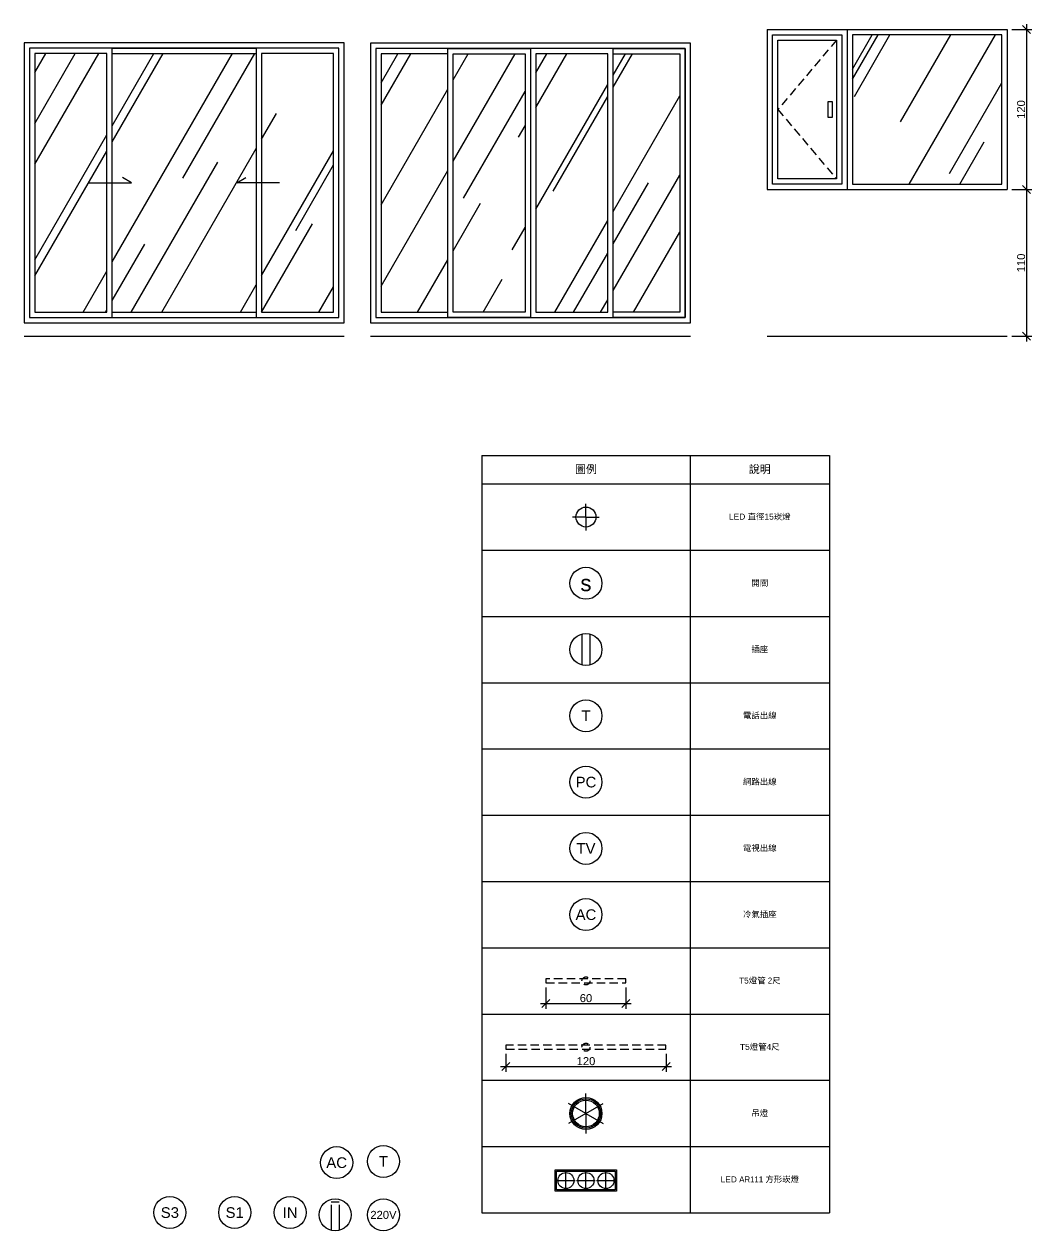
# Model space of a CAD drawing. Header units: millimetres. Extents: x 415 to 6095, y -1431 to 2703.
# Drawn here: x 2681 to 3436, y 852 to 1756 of the extents above; entities that cross this region are included whole.
import ezdxf
from ezdxf.enums import TextEntityAlignment as Align

# ---------------------------------------------------------------- set-up
doc = ezdxf.new("R2010")
doc.units = ezdxf.units.MM
doc.header["$PDMODE"] = 3
doc.linetypes.add('HIDDEN', pattern=[9.525, 6.35, -3.175])
for name, color, linetype in [('05-窗線', 150, 'Continuous'), ('10-標註', 140, 'Continuous'), ('13-線', 40, 'Continuous'), ('14-燈具', 40, 'Continuous')]:
    doc.layers.add(name, color=color, linetype=linetype)
doc.layers.add('16-表格', color=255, linetype='Continuous', plot=False)
doc.styles.get("Standard").update_dxf_attribs({"font": 'arial.ttf'})
doc.dimstyles.new('1倍', dxfattribs={"dimtxt": 6, "dimasz": 6, "dimexe": 4, "dimexo": 3.5, "dimgap": 1, "dimtad": 1, "dimdec": 1, "dimtxsty": 'Standard', "dimblk": 'OBLIQUE', "dimcen": 0.09, "dimdle": 4, "dimclrd": 140, "dimclre": 140, "dimclrt": 140, "dimadec": 0, "dimazin": 0, "dimtfac": 1, "dimtdec": 1, "dimtmove": 0, "dimatfit": 3, "dimfxl": 1, "dimarcsym": 1})
pattern_1 = [(60, (0, -41.68), (17.8289, 183.2805), [1143, -152.4, 381, -76.2]), (60, (17.68, 65.14), (-125.8682, -15.3181), [228.6, -25.146, 457.2, -57.15]), (60, (-37.04, 23.7), (153.90594, 368.6809), [609.6, -106.68, 304.8, -76.2])]

# ---------------------------------------------------------------- blocks, each defined once
blk = doc.blocks.new('_Oblique')
at = {"color": 0, "linetype": 'ByBlock', "lineweight": -2}
blk.add_line((-0.5, -0.5), (0.5, 0.5), dxfattribs=at)
blk = doc.blocks.new('*D46')
at = {"layer": '05-窗線', "color": 140, "lineweight": -2, "transparency": 16777216}
for p, q in [((3432.4, 1756.2), (3432.4, 1628.2)), ((3421.42, 1752.2), (3436.4, 1752.2)), ((3421.42, 1632.2), (3436.4, 1632.2))]:
    blk.add_line(p, q, dxfattribs=at)
at = {"layer": 'Defpoints', "color": 0, "transparency": 16777216}
for p in [(3417.92, 1752.2), (3417.92, 1632.2), (3432.4, 1632.2)]:
    blk.add_point(p, dxfattribs=at)
at = {"layer": '05-窗線', "color": 140, "lineweight": -2, "transparency": 16777216, "xscale": 6, "yscale": 6, "zscale": 6}
for p, rotation in [((3432.4, 1752.2), 90), ((3432.4, 1632.2), 270)]:
    blk.add_blockref('_Oblique', p, dxfattribs=dict(at, rotation=rotation))
at = {"layer": '05-窗線', "color": 140, "transparency": 16777216, "insert": (3428.33, 1692.2), "char_height": 6, "attachment_point": 5, "rotation": 90}
blk.add_mtext('120', dxfattribs=at)
blk = doc.blocks.new('*D47')
at = {"layer": '05-窗線', "color": 140, "lineweight": -2, "transparency": 16777216}
for p, q in [((3421.42, 1632.2), (3436.4, 1632.2)), ((3432.4, 1636.2), (3432.4, 1518.2)), ((3421.42, 1522.2), (3436.4, 1522.2))]:
    blk.add_line(p, q, dxfattribs=at)
at = {"layer": 'Defpoints', "color": 0, "transparency": 16777216}
for p in [(3417.92, 1632.2), (3417.92, 1522.2), (3432.4, 1522.2)]:
    blk.add_point(p, dxfattribs=at)
at = {"layer": '05-窗線', "color": 140, "lineweight": -2, "transparency": 16777216, "xscale": 6, "yscale": 6, "zscale": 6}
for p, rotation in [((3432.4, 1632.2), 90), ((3432.4, 1522.2), 270)]:
    blk.add_blockref('_Oblique', p, dxfattribs=dict(at, rotation=rotation))
at = {"layer": '05-窗線', "color": 140, "transparency": 16777216, "insert": (3428.33, 1577.2), "char_height": 6, "attachment_point": 5, "rotation": 90}
blk.add_mtext('110', dxfattribs=at)
blk = doc.blocks.new('*U57')
at = {"layer": '14-燈具'}
blk.add_line((0, -5), (0, 5), dxfattribs=at)
blk = doc.blocks.new('*U58')
at = {"layer": '14-燈具', "color": 0, "linetype": 'ByBlock', "lineweight": -2, "transparency": 16777216}
blk.add_blockref('*U57', (3428.22, 265.68), dxfattribs=at)
for p, rotation in [((3423.22, 260.68), 90), ((3428.22, 255.68), 180), ((3433.22, 260.68), 270)]:
    blk.add_blockref('*U57', p, dxfattribs=dict(at, rotation=rotation))
blk = doc.blocks.new('燈_崁燈直徑15')
at = {"layer": '14-燈具'}
blk.add_circle((0, 0), 7.5, dxfattribs=at)
blk.add_blockref('*U58', (-3428.22, -260.68), dxfattribs=at)
blk = doc.blocks.new('開關')
at = {"layer": '13-線'}
blk.add_circle((0, 0), 12, dxfattribs=at)
blk.add_text('s', height=12, dxfattribs=at).set_placement((0, 0), align=Align.MIDDLE)
blk = doc.blocks.new('插座')
at = {"layer": '13-線'}
for p, q in [((-3, 11.62), (-3, -11.62)), ((3, 11.62), (3, -11.62))]:
    blk.add_line(p, q, dxfattribs=at)
blk.add_circle((0, 0), 12, dxfattribs=at)
blk = doc.blocks.new('線_電話出現')
at = {"layer": '13-線'}
blk.add_circle((0, 0), 12, dxfattribs=at)
blk.add_text('T', height=8, dxfattribs=at).set_placement((0, 0), align=Align.MIDDLE)
blk = doc.blocks.new('線_網路出線')
at = {"layer": '13-線'}
blk.add_circle((0, 0), 12, dxfattribs=at)
blk.add_text('PC', height=8, dxfattribs=at).set_placement((0, 0), align=Align.MIDDLE)
blk = doc.blocks.new('線_電視出線')
at = {"layer": '13-線'}
blk.add_circle((0, 0), 12, dxfattribs=at)
blk.add_text('TV', height=8, dxfattribs=at).set_placement((0, 0), align=Align.MIDDLE)
blk = doc.blocks.new('線_冷氣插座')
at = {"layer": '13-線'}
blk.add_circle((0, 0), 12, dxfattribs=at)
blk.add_text('AC', height=8, dxfattribs=at).set_placement((0, 0), align=Align.MIDDLE)
blk = doc.blocks.new('燈_t5燈管2尺')
at = {"layer": '14-燈具', "linetype": 'HIDDEN'}
blk.add_lwpolyline([(-30, -1.5), (30, -1.5), (30, 1.5), (-30, 1.5)], close=True, dxfattribs=at)
blk.add_circle((0, 0), 3, dxfattribs=at)
blk = doc.blocks.new('燈_t5燈管4尺')
at = {"layer": '14-燈具', "linetype": 'HIDDEN'}
blk.add_lwpolyline([(-60, -1.5), (60, -1.5), (60, 1.5), (-60, 1.5)], close=True, dxfattribs=at)
blk.add_circle((0, 0), 3, dxfattribs=at)
blk = doc.blocks.new('*U85')
at = {"layer": '14-燈具'}
blk.add_line((0, -7.5), (0, 7.5), dxfattribs=at)
blk = doc.blocks.new('*U86')
at = {"layer": '14-燈具', "color": 0, "linetype": 'ByBlock', "lineweight": -2, "transparency": 16777216}
blk.add_blockref('*U85', (3960.99, 134.43), dxfattribs=at)
for p, rotation in [((3954.49, 130.68), 59.99999999999999), ((3954.49, 123.18), 120), ((3967.48, 130.68), 299.9999999999999), ((3960.99, 119.43), 180), ((3967.48, 123.18), 240)]:
    blk.add_blockref('*U85', p, dxfattribs=dict(at, rotation=rotation))
blk = doc.blocks.new('吊燈')
at = {"layer": '14-燈具'}
for radius in [12, 11, 10]:
    blk.add_circle((0, 0), radius, dxfattribs=at)
blk.add_blockref('*U86', (-3960.99, -126.93), dxfattribs=at)
blk = doc.blocks.new('燈_LEDAR111方形崁燈')
at = {"layer": '14-燈具'}
for p, q in [((0, 22), (0, 8)), ((-7, 15), (7, 15)), ((-7, 0), (7, 0)), ((0, 7), (0, -7)), ((0, -8), (0, -22)), ((-7, -15), (7, -15))]:
    blk.add_line(p, q, dxfattribs=at)
for points in [[(-8, 23), (8, 23), (8, -23), (-8, -23)], [(-7, 22), (7, 22), (7, -22), (-7, -22)]]:
    blk.add_lwpolyline(points, close=True, dxfattribs=at)
for centre in [(0, 15), (0, 0), (0, -15)]:
    blk.add_circle(centre, 6, dxfattribs=at)
blk = doc.blocks.new('*T59')
at = {"layer": '16-表格', "color": 0, "linetype": 'ByBlock', "lineweight": -2, "transparency": 16777216}
for p, q in [((0, 0), (260.65, 0)), ((0, 0), (0, -567.64)), ((156.27, 0), (156.27, -567.64)), ((260.65, 0), (260.65, -567.64)), ((0, -21.23), (260.65, -21.23)), ((0, -70.91), (260.65, -70.91)), ((0, -120.58), (260.65, -120.58)), ((0, -170.25), (260.65, -170.25)), ((0, -219.93), (260.65, -219.93)), ((0, -269.6), (260.65, -269.6)), ((0, -319.27), (260.65, -319.27)), ((0, -368.95), (260.65, -368.95)), ((0, -418.62), (260.65, -418.62)), ((0, -468.29), (260.65, -468.29)), ((0, -517.97), (260.65, -517.97)), ((0, -567.64), (260.65, -567.64))]:
    blk.add_line(p, q, dxfattribs=at)
at = {"layer": '16-表格', "color": 0, "transparency": 16777216}
for name, p in [('燈_崁燈直徑15', (78.13, -46.07)), ('開關', (78.13, -95.74)), ('插座', (78.13, -145.42)), ('線_電話出現', (78.13, -195.09)), ('線_網路出線', (78.13, -244.76)), ('線_電視出線', (78.13, -294.44)), ('線_冷氣插座', (78.13, -344.11)), ('燈_t5燈管2尺', (78.13, -393.78)), ('燈_t5燈管4尺', (78.13, -443.46)), ('吊燈', (78.13, -493.13))]:
    blk.add_blockref(name, p, dxfattribs=at)
at = {"layer": '16-表格', "color": 0, "transparency": 16777216, "rotation": 90}
blk.add_blockref('燈_LEDAR111方形崁燈', (78.13, -543.47), dxfattribs=at)
at = {"layer": '16-表格', "color": 0, "transparency": 16777216, "attachment_point": 5}
for s, insert, char_height, width in [('{\\fPMingLiU|b0|i0|c136|p18;圖例}', (78.13, -10.62), 6, 153.2658), ('{\\fPMingLiU|b0|i0|c136|p18;說明}', (208.46, -10.62), 6, 101.3859), ('LED{\\fArial|b0|i0|c136|p34; \\fPMingLiU|b0|i0|c136|p18;直徑}15{\\fPMingLiU|b0|i0|c136|p18;崁燈}', (208.46, -46.07), 4.5, 101.3859), ('{\\fPMingLiU|b0|i0|c136|p18;開關}', (208.46, -95.74), 4.5, 101.3859), ('{\\fPMingLiU|b0|i0|c136|p18;插座}', (208.46, -145.42), 4.5, 101.3859), ('{\\fPMingLiU|b0|i0|c136|p18;電話出線}', (208.46, -195.09), 4.5, 101.3859), ('{\\fPMingLiU|b0|i0|c136|p18;網路出線}', (208.46, -244.76), 4.5, 101.3859), ('{\\fPMingLiU|b0|i0|c136|p18;電視出線}', (208.46, -294.44), 4.5, 101.3859), ('{\\fPMingLiU|b0|i0|c136|p18;冷氣插座}', (208.46, -344.11), 4.5, 101.3859), ('T5{\\fPMingLiU|b0|i0|c136|p18;燈管 2尺}', (208.46, -393.78), 4.5, 101.3859), ('T5{\\fPMingLiU|b0|i0|c136|p18;燈管}4{\\fPMingLiU|b0|i0|c136|p18;尺}', (208.46, -443.46), 4.5, 101.3859), ('{\\fPMingLiU|b0|i0|c136|p18;吊燈}', (208.46, -493.13), 4.5, 101.3859), ('LED{\\fArial|b0|i0|c136|p34; \\fPMingLiU|b0|i0|c136|p18;AR111 方形崁燈}', (208.46, -542.8), 4.5, 101.3859)]:
    blk.add_mtext(s, dxfattribs=dict(at, insert=insert, char_height=char_height, width=width))
blk = doc.blocks.new('*D103')
at = {"layer": '16-表格', "color": 140, "lineweight": -2, "transparency": 16777216}
for p, q in [((3072.09, 1034.05), (3072.09, 1018.04)), ((3132.09, 1034.05), (3132.09, 1018.04)), ((3068.09, 1022.04), (3136.09, 1022.04))]:
    blk.add_line(p, q, dxfattribs=at)
at = {"layer": 'Defpoints', "color": 0, "transparency": 16777216}
for p in [(3072.09, 1037.55), (3132.09, 1037.55), (3132.09, 1022.04)]:
    blk.add_point(p, dxfattribs=at)
at = {"layer": '16-表格', "color": 140, "lineweight": -2, "transparency": 16777216, "xscale": 6, "yscale": 6, "zscale": 6, "rotation": 180}
blk.add_blockref('_Oblique', (3072.09, 1022.04), dxfattribs=at)
at = {"layer": '16-表格', "color": 140, "lineweight": -2, "transparency": 16777216, "xscale": 6, "yscale": 6, "zscale": 6}
blk.add_blockref('_Oblique', (3132.09, 1022.04), dxfattribs=at)
at = {"layer": '16-表格', "color": 140, "transparency": 16777216, "insert": (3102.09, 1026.11), "char_height": 6, "attachment_point": 5}
blk.add_mtext('60', dxfattribs=at)
blk = doc.blocks.new('*D104')
at = {"layer": '16-表格', "color": 140, "lineweight": -2, "transparency": 16777216}
for p, q in [((3042.09, 984.38), (3042.09, 970.81)), ((3162.09, 984.38), (3162.09, 970.81)), ((3038.09, 974.81), (3166.09, 974.81))]:
    blk.add_line(p, q, dxfattribs=at)
at = {"layer": 'Defpoints', "color": 0, "transparency": 16777216}
for p in [(3042.09, 987.88), (3162.09, 987.88), (3162.09, 974.81)]:
    blk.add_point(p, dxfattribs=at)
at = {"layer": '16-表格', "color": 140, "lineweight": -2, "transparency": 16777216, "xscale": 6, "yscale": 6, "zscale": 6, "rotation": 180}
blk.add_blockref('_Oblique', (3042.09, 974.81), dxfattribs=at)
at = {"layer": '16-表格', "color": 140, "lineweight": -2, "transparency": 16777216, "xscale": 6, "yscale": 6, "zscale": 6}
blk.add_blockref('_Oblique', (3162.09, 974.81), dxfattribs=at)
at = {"layer": '16-表格', "color": 140, "transparency": 16777216, "insert": (3102.09, 978.87), "char_height": 6, "attachment_point": 5}
blk.add_mtext('120', dxfattribs=at)
blk = doc.blocks.new('*U110')
at = {"layer": '13-線'}
blk.add_circle((0, 0), 12, dxfattribs=at)
blk.add_text('AC', height=8, dxfattribs=at).set_placement((0, 0), align=Align.MIDDLE)
blk = doc.blocks.new('燈光雙切開關')
at = {"layer": '13-線'}
blk.add_circle((0, 0), 12, dxfattribs=at)
blk.add_text('S3', height=8, dxfattribs=at).set_placement((0, 0), align=Align.MIDDLE)
blk = doc.blocks.new('燈光單切開關')
at = {"layer": '13-線'}
blk.add_circle((0, 0), 12, dxfattribs=at)
blk.add_text('S1', height=8, dxfattribs=at).set_placement((0, 0), align=Align.MIDDLE)
blk = doc.blocks.new('網路插座')
at = {"layer": '13-線'}
blk.add_circle((0, 0), 12, dxfattribs=at)
blk.add_text('IN', height=8, dxfattribs=at).set_placement((0, 0), align=Align.MIDDLE)
blk = doc.blocks.new('冷氣3孔插座')
at = {"layer": '13-線'}
for p, q in [((-3, 9.64), (3, 9.64)), ((-3, 7.64), (-3, -11.62)), ((3, 7.64), (3, -11.62))]:
    blk.add_line(p, q, dxfattribs=at)
blk.add_circle((0, 0), 12, dxfattribs=at)
blk = doc.blocks.new('220插座')
at = {"layer": '13-線'}
blk.add_circle((0, 0), 12, dxfattribs=at)
blk.add_text('220V', height=6, dxfattribs=at).set_placement((0, 0), align=Align.MIDDLE)

msp = doc.modelspace()

# ---------------------------------------------------------------- hatches: boundary and pattern name
at = {"layer": '05-窗線'}
h = msp.add_hatch(dxfattribs=at)
h.set_pattern_fill('AR-RROOF', color=8, scale=3, angle=60)
h.set_pattern_definition(pattern_1)
h.paths.add_polyline_path([(3301.92, 1636.2), (3413.92, 1636.2), (3413.92, 1748.2), (3301.92, 1748.2)])
h = msp.add_hatch(dxfattribs=at)
h.set_pattern_fill('AR-RROOF', color=8, scale=3, angle=60)
h.set_pattern_definition(pattern_1)
h.paths.add_polyline_path([(2688.85, 1540.2), (2742.85, 1540.2), (2742.85, 1734.2), (2688.85, 1734.2)])
h.paths.add_polyline_path([(2854.85, 1734.2), (2746.85, 1734.2), (2746.85, 1540.2), (2854.85, 1540.2)])
h.paths.add_polyline_path([(2912.85, 1734.2), (2858.85, 1734.2), (2858.85, 1540.2), (2912.85, 1540.2)])
h = msp.add_hatch(dxfattribs=at)
h.set_pattern_fill('AR-RROOF', color=8, scale=3, angle=60)
h.set_pattern_definition(pattern_1)
h.paths.add_polyline_path([(2998.45, 1733.99), (2948.45, 1733.99), (2948.45, 1540.2), (2998.45, 1540.2)])
h.paths.add_polyline_path([(3002.45, 1540.2), (3056.45, 1540.2), (3056.45, 1733.99), (3002.45, 1733.99)])
h.paths.add_polyline_path([(3118.45, 1733.99), (3064.45, 1733.99), (3064.45, 1540.2), (3118.45, 1540.2)])
h.paths.add_polyline_path([(3172.45, 1733.99), (3122.45, 1733.99), (3122.45, 1540.2), (3172.45, 1540.2)])

# ---------------------------------------------------------------- linework, layer by layer
for p, q in [((3237.92, 1752.2), (3417.92, 1752.2)), ((3237.92, 1752.2), (3237.92, 1632.2)), ((3297.92, 1752.2), (3297.92, 1632.2)), ((3417.92, 1752.2), (3417.92, 1632.2)), ((2729.47, 1637.2), (2761.47, 1637.2)), ((2761.47, 1637.2), (2754.54, 1641.2)), ((2840.22, 1637.2), (2847.15, 1641.2)), ((2872.22, 1637.2), (2840.22, 1637.2)), ((3237.92, 1632.2), (3297.92, 1632.2)), ((3297.92, 1632.2), (3417.92, 1632.2))]:
    msp.add_line(p, q, dxfattribs=at)
for points in [[(3413.92, 1636.2), (3413.92, 1748.2), (3301.92, 1748.2), (3301.92, 1636.2)], [(2680.85, 1532.2), (2920.85, 1532.2), (2920.85, 1742.2), (2680.85, 1742.2)], [(2684.85, 1536.2), (2916.85, 1536.2), (2916.85, 1738.2), (2684.85, 1738.2)], [(2940.45, 1532.2), (3180.45, 1532.2), (3180.45, 1741.99), (2940.45, 1741.99)], [(2944.45, 1536.2), (3176.45, 1536.2), (3176.45, 1737.99), (2944.45, 1737.99)]]:
    msp.add_lwpolyline(points, close=True, dxfattribs=at)
at = {"layer": '10-標註'}
for p, q in [((2746.85, 1738.2), (2854.85, 1738.2)), ((2746.85, 1734.2), (2854.85, 1734.2)), ((2746.85, 1540.2), (2854.85, 1540.2)), ((2746.85, 1536.2), (2854.85, 1536.2)), ((2940.45, 1532.2), (3180.45, 1532.2)), ((2680.85, 1522.2), (2920.85, 1522.2)), ((2940.45, 1522.2), (3180.45, 1522.2)), ((3237.92, 1522.2), (3417.92, 1522.2))]:
    msp.add_line(p, q, dxfattribs=at)
at = {"layer": '10-標註', "linetype": 'HIDDEN'}
for p, q in [((3289.92, 1744.2), (3245.92, 1692.2)), ((3245.92, 1692.2), (3289.92, 1640.2))]:
    msp.add_line(p, q, dxfattribs=at)
at = {"layer": '10-標註'}
for points in [[(3241.92, 1636.2), (3241.92, 1748.2), (3293.92, 1748.2), (3293.92, 1636.2)], [(2746.85, 1738.2), (2684.85, 1738.2), (2684.85, 1536.2), (2746.85, 1536.2)], [(2916.85, 1738.2), (2854.85, 1738.2), (2854.85, 1536.2), (2916.85, 1536.2)], [(3060.45, 1536.2), (2998.45, 1536.2), (2998.45, 1737.99), (3060.45, 1737.99)], [(3060.45, 1536.2), (3122.45, 1536.2), (3122.45, 1737.99), (3060.45, 1737.99)], [(3245.92, 1640.2), (3245.92, 1744.2), (3289.92, 1744.2), (3289.92, 1640.2)], [(2742.85, 1734.2), (2688.85, 1734.2), (2688.85, 1540.2), (2742.85, 1540.2)], [(2912.85, 1734.2), (2858.85, 1734.2), (2858.85, 1540.2), (2912.85, 1540.2)], [(3056.45, 1540.2), (3002.45, 1540.2), (3002.45, 1733.99), (3056.45, 1733.99)], [(3064.45, 1540.2), (3118.45, 1540.2), (3118.45, 1733.99), (3064.45, 1733.99)], [(3283.71, 1698.2), (3286.71, 1698.2), (3286.71, 1686.2), (3283.71, 1686.2)]]:
    msp.add_lwpolyline(points, close=True, dxfattribs=at)
for points in [[(2998.45, 1737.99), (2944.45, 1737.99), (2944.45, 1536.2), (2998.45, 1536.2)], [(3122.45, 1737.99), (3176.45, 1737.99), (3176.45, 1536.2), (3122.45, 1536.2)], [(2998.45, 1733.99), (2948.45, 1733.99), (2948.45, 1540.2), (2998.45, 1540.2)], [(3122.45, 1733.99), (3172.45, 1733.99), (3172.45, 1540.2), (3122.45, 1540.2)]]:
    msp.add_lwpolyline(points, dxfattribs=at)

# ---------------------------------------------------------------- block references
msp.add_blockref('*T59', (3023.95, 1432.83))
at = {"layer": '13-線'}
for name, p in [('*U110', (2915.17, 902.83)), ('線_電話出現', (2950.23, 903.74))]:
    msp.add_blockref(name, p, dxfattribs=at)
at = {"layer": '14-燈具'}
for name, p in [('燈光雙切開關', (2790.11, 865.42)), ('燈光單切開關', (2838.73, 865.42)), ('網路插座', (2880.31, 865.42)), ('冷氣3孔插座', (2914.03, 863.69)), ('220插座', (2950.23, 863.69))]:
    msp.add_blockref(name, p, dxfattribs=at)

# ---------------------------------------------------------------- dimensions: what is measured, and where the dimension line sits
at = {"layer": '05-窗線'}
dim = msp.add_linear_dim(base=(3432.4, 1632.2), p1=(3417.92, 1752.2), p2=(3417.92, 1632.2), angle=90, dimstyle='1倍', dxfattribs=at)
dim.commit()
dim.dimension.update_dxf_attribs({"geometry": '*D46', "text_midpoint": (3428.33, 1692.2)})
dim = msp.add_linear_dim(base=(3432.4, 1522.2), p1=(3417.92, 1632.2), p2=(3417.92, 1522.2), angle=90, dimstyle='1倍', override={"dimtmove": 1}, dxfattribs=at)
dim.commit()
dim.dimension.update_dxf_attribs({"geometry": '*D47', "text_midpoint": (3428.33, 1577.2)})
at = {"layer": '16-表格'}
for base, p1, p2, picture, middle in [((3132.09, 1022.04), (3072.09, 1037.55), (3132.09, 1037.55), '*D103', (3102.09, 1026.11)), ((3162.09, 974.81), (3042.09, 987.88), (3162.09, 987.88), '*D104', (3102.09, 978.87))]:
    dim = msp.add_linear_dim(base=base, p1=p1, p2=p2, dimstyle='1倍', dxfattribs=at)
    dim.commit()
    dim.dimension.update_dxf_attribs({"geometry": picture, "text_midpoint": middle})

doc.saveas('drawing.dxf')
